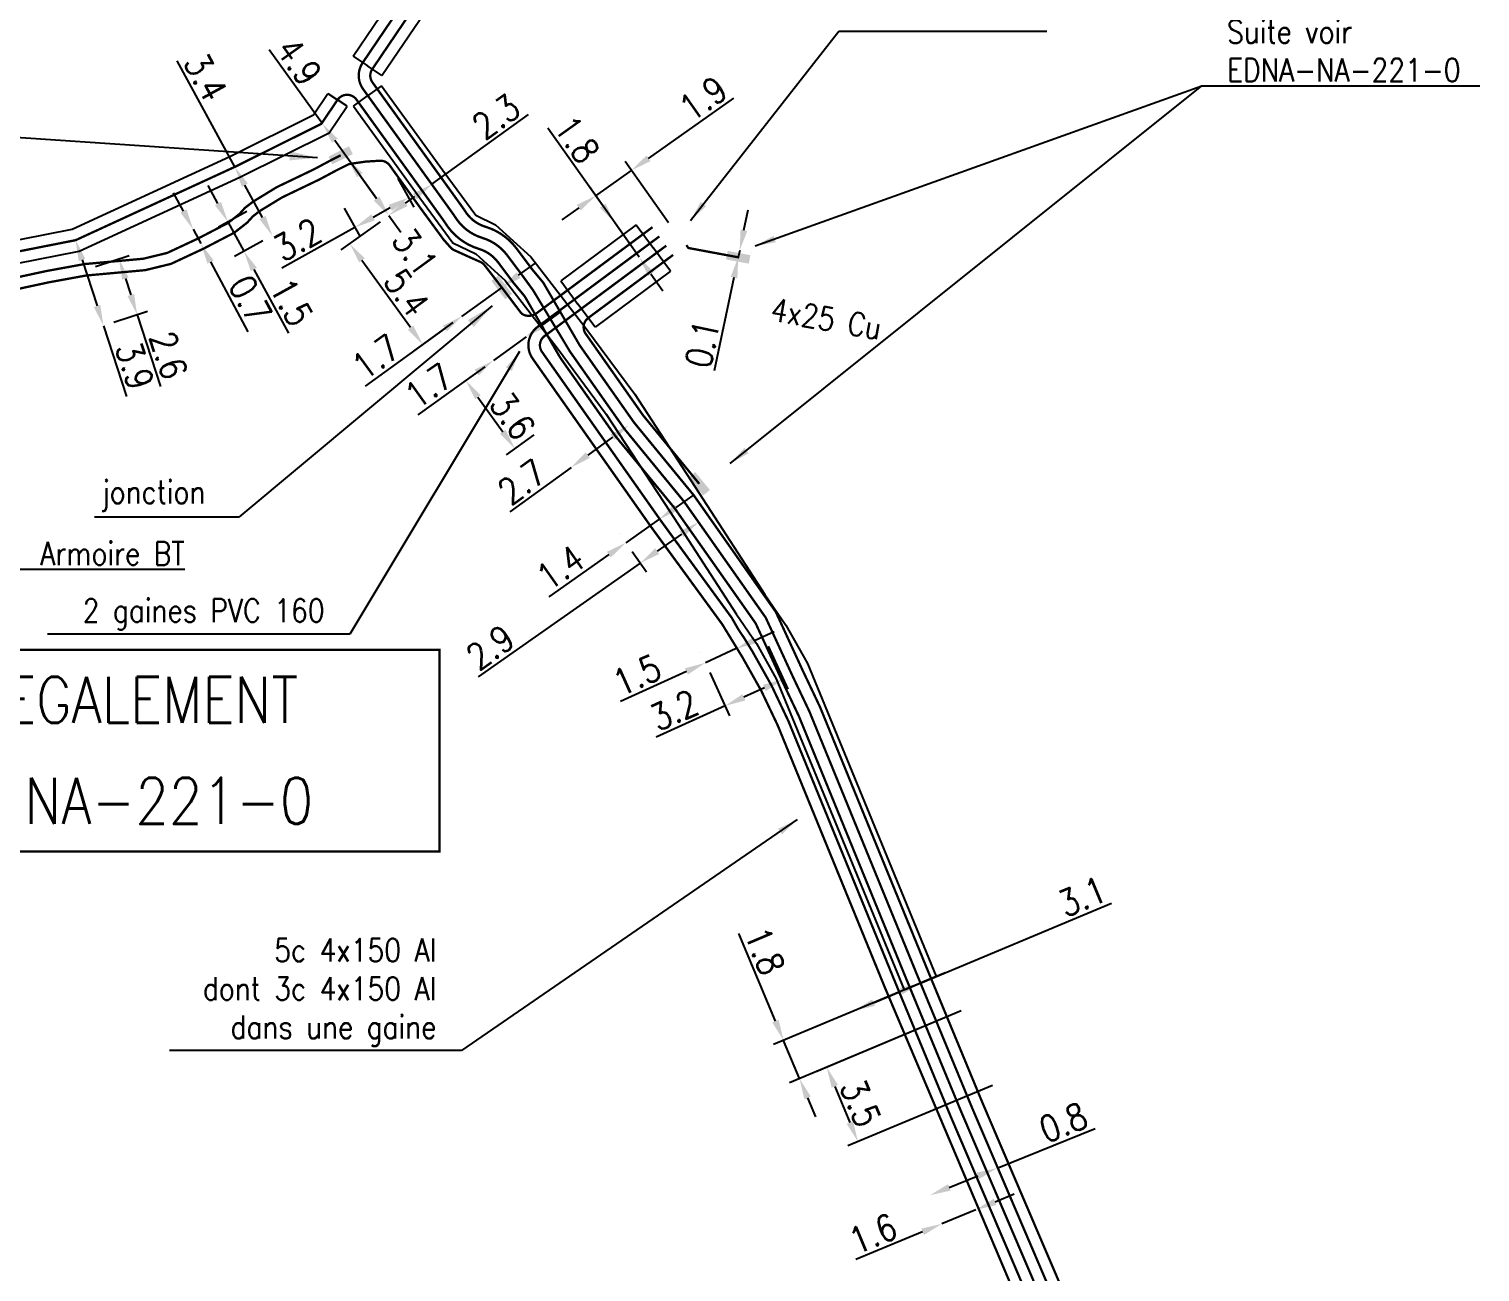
# Model space of a CAD drawing. Header units: millimetres. Extents: x 184994 to 186004, y 128000 to 129009.
# Drawn here: x 185568.1 to 185631.1, y 128118.2 to 128172.1 of the extents above; entities that cross this region are included whole.
import ezdxf
from ezdxf.enums import TextEntityAlignment as Align

# ---------------------------------------------------------------- set-up
doc = ezdxf.new("R2010")
doc.units = ezdxf.units.MM
doc.header["$PDMODE"] = 34
doc.linetypes.add('B_ST_Al', pattern=[2000, 1000, 1000])
doc.linetypes.add('B_ST_CU', pattern=[2000, 1000, 1000])
doc.layers.get('0').update_dxf_attribs({"linetype": 'CONTINUOUS'})
doc.layers.get('Defpoints').update_dxf_attribs({"linetype": 'CONTINUOUS'})
for name, color, linetype in [('B_100', 3, 'CONTINUOUS'), ('B_110', 1, 'CONTINUOUS'), ('B_300', 7, 'CONTINUOUS'), ('B_400', 7, 'CONTINUOUS'), ('B_930', 7, 'CONTINUOUS')]:
    doc.layers.add(name, color=color, linetype=linetype)
doc.styles.get("Standard").update_dxf_attribs({"font": 'romans.shx', "width": 0.85})
doc.dimstyles.get("Standard").update_dxf_attribs({"dimtxt": 1.5, "dimasz": 1.2, "dimexe": 0.625, "dimexo": 0.625, "dimgap": 0.25, "dimtad": 1, "dimdec": 1, "dimzin": 0, "dimdsep": 46, "dimtxsty": 'Standard', "dimcen": -0.5, "dimadec": 0, "dimazin": 0, "dimtfac": 1, "dimtdec": 1, "dimtmove": 0, "dimatfit": 3, "dimfxl": 0, "dimtolj": 1, "dimtzin": 0, "dimarcsym": 0})

# ---------------------------------------------------------------- blocks, each defined once
blk = doc.blocks.new('*D214')
at = {"layer": 'B_110', "color": 0, "linetype": 'Continuous', "lineweight": -2, "transparency": 16777216}
for p, q in [((185598.608, 128145.638), (185598.608, 128145.638)), ((185599.621, 128145.585), (185600.44, 128145.959)), ((185597.265, 128145.025), (185597.265, 128145.025)), ((185598.802, 128145.212), (185597.459, 128144.598)), ((185596.64, 128144.224), (185593.782, 128142.92))]:
    blk.add_line(p, q, dxfattribs=at)
at = {"layer": 'B_110', "color": 0, "linetype": 'Continuous', "transparency": 16777216}
for points in [[(185599.559, 128145.722), (185599.683, 128145.449), (185598.802, 128145.212)], [(185596.578, 128144.361), (185596.703, 128144.088), (185597.459, 128144.598)]]:
    blk.add_solid(points, dxfattribs=at)
at = {"layer": 'Defpoints', "color": 0, "linetype": 'Continuous', "transparency": 16777216}
for p in [(185598.802, 128145.212), (185598.802, 128145.212), (185597.459, 128144.598)]:
    blk.add_point(p, dxfattribs=at)
at = {"layer": 'B_110', "color": 0, "linetype": 'Continuous', "transparency": 16777216, "insert": (185594.491, 128144.067), "char_height": 1.125, "attachment_point": 5, "rotation": 24.53887}
blk.add_mtext('\\A1;1.5', dxfattribs=at)
blk = doc.blocks.new('*D215')
at = {"layer": 'B_110', "color": 0, "linetype": 'Continuous', "lineweight": -2, "transparency": 16777216}
for p, q in [((185590.411, 128159.259), (185591.141, 128159.786)), ((185589.682, 128158.732), (185588.27, 128157.712)), ((185587.541, 128157.186), (185584.994, 128155.346))]:
    blk.add_line(p, q, dxfattribs=at)
at = {"layer": 'B_110', "color": 0, "linetype": 'Continuous', "transparency": 16777216}
for points in [[(185590.324, 128159.38), (185590.499, 128159.137), (185589.682, 128158.732)], [(185587.453, 128157.307), (185587.629, 128157.064), (185588.27, 128157.712)]]:
    blk.add_solid(points, dxfattribs=at)
at = {"layer": 'Defpoints', "color": 0, "linetype": 'Continuous', "transparency": 16777216}
for p in [(185589.682, 128158.732), (185588.27, 128157.712), (185588.27, 128157.712)]:
    blk.add_point(p, dxfattribs=at)
at = {"layer": 'B_110', "color": 0, "linetype": 'Continuous', "transparency": 16777216, "insert": (185585.463, 128156.61), "char_height": 1.125, "attachment_point": 5, "rotation": 35.83535}
blk.add_mtext('\\A1;1.7', dxfattribs=at)
blk = doc.blocks.new('*D216')
at = {"layer": 'B_110', "color": 0, "linetype": 'Continuous', "lineweight": -2, "transparency": 16777216}
for p, q in [((185594.992, 128166.473), (185598.691, 128169.089)), ((185595.867, 128163.678), (185593.987, 128166.336)), ((185592.702, 128164.853), (185594.257, 128165.954)), ((185594.311, 128162.577), (185592.431, 128165.236)), ((185591.967, 128164.334), (185591.232, 128163.814))]:
    blk.add_line(p, q, dxfattribs=at)
at = {"layer": 'B_110', "color": 0, "linetype": 'Continuous', "transparency": 16777216}
for points in [[(185594.906, 128166.596), (185595.079, 128166.351), (185594.257, 128165.954)], [(185591.88, 128164.456), (185592.053, 128164.211), (185592.702, 128164.853)]]:
    blk.add_solid(points, dxfattribs=at)
at = {"layer": 'Defpoints', "color": 0, "linetype": 'Continuous', "transparency": 16777216}
for p in [(185594.257, 128165.954), (185596.137, 128163.295), (185594.582, 128162.195)]:
    blk.add_point(p, dxfattribs=at)
at = {"layer": 'B_110', "color": 0, "linetype": 'Continuous', "transparency": 16777216, "insert": (185597.361, 128169.067), "char_height": 1.125, "attachment_point": 5, "rotation": 35.26518}
blk.add_mtext('\\A1;1.9', dxfattribs=at)
blk = doc.blocks.new('*D217')
at = {"layer": 'B_110', "color": 0, "linetype": 'Continuous', "lineweight": -2, "transparency": 16777216}
for p, q in [((185587.89, 128157.438), (185586.687, 128156.569)), ((185587.594, 128156.114), (185588.675, 128154.616)), ((185590.026, 128154.481), (185588.822, 128153.612))]:
    blk.add_line(p, q, dxfattribs=at)
at = {"layer": 'B_110', "color": 0, "linetype": 'Continuous', "transparency": 16777216}
for points in [[(185587.715, 128156.202), (185587.472, 128156.026), (185587.067, 128156.843)], [(185588.797, 128154.704), (185588.554, 128154.528), (185589.202, 128153.886)]]:
    blk.add_solid(points, dxfattribs=at)
at = {"layer": 'Defpoints', "color": 0, "linetype": 'Continuous', "transparency": 16777216}
for p in [(185588.27, 128157.712), (185590.406, 128154.755), (185589.202, 128153.886)]:
    blk.add_point(p, dxfattribs=at)
at = {"layer": 'B_110', "color": 0, "linetype": 'Continuous', "transparency": 16777216, "insert": (185589.1, 128155.309), "char_height": 1.125, "attachment_point": 5, "rotation": 305.83535}
blk.add_mtext('\\A1;3.6', dxfattribs=at)
blk = doc.blocks.new('*D218')
at = {"layer": 'B_110', "color": 0, "linetype": 'Continuous', "lineweight": -2, "transparency": 16777216}
for p, q in [((185593.01, 128164.418), (185590.634, 128167.778)), ((185594.582, 128162.195), (185593.529, 128163.683)), ((185595.101, 128161.46), (185595.621, 128160.725))]:
    blk.add_line(p, q, dxfattribs=at)
at = {"layer": 'B_110', "color": 0, "linetype": 'Continuous', "transparency": 16777216}
for points in [[(185593.132, 128164.504), (185592.887, 128164.331), (185593.529, 128163.683)], [(185595.224, 128161.546), (185594.979, 128161.373), (185594.582, 128162.195)]]:
    blk.add_solid(points, dxfattribs=at)
at = {"layer": 'Defpoints', "color": 0, "linetype": 'Continuous', "transparency": 16777216}
for p in [(185593.529, 128163.683), (185593.529, 128163.683), (185594.582, 128162.195)]:
    blk.add_point(p, dxfattribs=at)
at = {"layer": 'B_110', "color": 0, "linetype": 'Continuous', "transparency": 16777216, "insert": (185591.893, 128167.296), "char_height": 1.125, "attachment_point": 5, "rotation": 305.26518}
blk.add_mtext('\\A1;1.8', dxfattribs=at)
blk = doc.blocks.new('*D221')
at = {"layer": 'B_110', "color": 0, "linetype": 'Continuous', "lineweight": -2, "transparency": 16777216}
for p, q in [((185610.024, 128121.223), (185610.856, 128121.567)), ((185609.193, 128120.879), (185607.714, 128120.267)), ((185606.882, 128119.923), (185603.979, 128118.722))]:
    blk.add_line(p, q, dxfattribs=at)
at = {"layer": 'B_110', "color": 0, "linetype": 'Continuous', "transparency": 16777216}
for points in [[(185609.967, 128121.361), (185610.082, 128121.084), (185609.193, 128120.879)], [(185606.825, 128120.062), (185606.94, 128119.785), (185607.714, 128120.267)]]:
    blk.add_solid(points, dxfattribs=at)
at = {"layer": 'Defpoints', "color": 0, "linetype": 'Continuous', "transparency": 16777216}
for p in [(185609.193, 128120.879), (185607.714, 128120.267), (185607.714, 128120.267)]:
    blk.add_point(p, dxfattribs=at)
at = {"layer": 'B_110', "color": 0, "linetype": 'Continuous', "transparency": 16777216, "insert": (185604.728, 128119.844), "char_height": 1.125, "attachment_point": 5, "rotation": 22.47019}
blk.add_mtext('\\A1;1.6', dxfattribs=at)
blk = doc.blocks.new('*D222')
at = {"layer": 'B_110', "color": 0, "linetype": 'Continuous', "lineweight": -2, "transparency": 16777216}
for p, q in [((185596.192, 128151.339), (185596.929, 128151.856)), ((185595.186, 128151.205), (185595.186, 128151.205)), ((185595.455, 128150.822), (185594.012, 128149.808)), ((185593.742, 128150.192), (185593.742, 128150.192)), ((185593.275, 128149.291), (185590.667, 128147.459))]:
    blk.add_line(p, q, dxfattribs=at)
at = {"layer": 'B_110', "color": 0, "linetype": 'Continuous', "transparency": 16777216}
for points in [[(185596.106, 128151.462), (185596.278, 128151.216), (185595.455, 128150.822)], [(185593.189, 128149.414), (185593.361, 128149.168), (185594.012, 128149.808)]]:
    blk.add_solid(points, dxfattribs=at)
at = {"layer": 'Defpoints', "color": 0, "linetype": 'Continuous', "transparency": 16777216}
for p in [(185595.455, 128150.822), (185595.455, 128150.822), (185594.012, 128149.808)]:
    blk.add_point(p, dxfattribs=at)
at = {"layer": 'B_110', "color": 0, "linetype": 'Continuous', "transparency": 16777216, "insert": (185591.172, 128148.73), "char_height": 1.125, "attachment_point": 5, "rotation": 35.07226}
blk.add_mtext('\\A1;1.4', dxfattribs=at)
blk = doc.blocks.new('*D103')
at = {"layer": 'B_110', "color": 0, "linetype": 'Continuous', "lineweight": -2, "transparency": 16777216}
for p, q in [((185570.426, 128162.069), (185571.078, 128160.073)), ((185571.357, 128159.217), (185572.36, 128156.144))]:
    blk.add_line(p, q, dxfattribs=at)
at = {"layer": 'B_110', "color": 0, "linetype": 'Continuous', "transparency": 16777216}
for points in [[(185570.569, 128162.116), (185570.284, 128162.023), (185570.147, 128162.925)], [(185571.22, 128160.119), (185570.935, 128160.026), (185571.357, 128159.217)]]:
    blk.add_solid(points, dxfattribs=at)
at = {"layer": 'Defpoints', "color": 0, "linetype": 'Continuous', "transparency": 16777216}
for p in [(185570.147, 128162.925), (185571.357, 128159.217), (185571.357, 128159.217)]:
    blk.add_point(p, dxfattribs=at)
at = {"layer": 'B_110', "color": 0, "linetype": 'Continuous', "transparency": 16777216, "insert": (185572.711, 128157.486), "char_height": 1.125, "attachment_point": 5, "rotation": 288.07967}
blk.add_mtext('\\A1;3.9', dxfattribs=at)
blk = doc.blocks.new('*D104')
at = {"layer": 'B_110', "color": 0, "linetype": 'Continuous', "lineweight": -2, "transparency": 16777216}
for p, q in [((185577.055, 128166.105), (185574.549, 128170.706)), ((185578.251, 128163.909), (185577.486, 128165.314))]:
    blk.add_line(p, q, dxfattribs=at)
at = {"layer": 'B_110', "color": 0, "linetype": 'Continuous', "transparency": 16777216}
for points in [[(185577.617, 128165.386), (185577.354, 128165.242), (185577.055, 128166.105)], [(185578.382, 128163.981), (185578.119, 128163.837), (185578.681, 128163.119)]]:
    blk.add_solid(points, dxfattribs=at)
at = {"layer": 'Defpoints', "color": 0, "linetype": 'Continuous', "transparency": 16777216}
for p in [(185577.055, 128166.105), (185578.681, 128163.119), (185578.681, 128163.119)]:
    blk.add_point(p, dxfattribs=at)
at = {"layer": 'B_110', "color": 0, "linetype": 'Continuous', "transparency": 16777216, "insert": (185575.787, 128170.001), "char_height": 1.125, "attachment_point": 5, "rotation": 298.57255}
blk.add_mtext('\\A1;3.4', dxfattribs=at)
blk = doc.blocks.new('*D114')
at = {"layer": 'B_110', "color": 0, "linetype": 'Continuous', "lineweight": -2, "transparency": 16777216}
for p, q in [((185610.108, 128122.687), (185614.364, 128124.409)), ((185608.038, 128121.849), (185609.273, 128122.349))]:
    blk.add_line(p, q, dxfattribs=at)
at = {"layer": 'B_110', "color": 0, "linetype": 'Continuous', "transparency": 16777216}
for points in [[(185609.217, 128122.488), (185609.33, 128122.21), (185610.108, 128122.687)], [(185607.982, 128121.988), (185608.095, 128121.71), (185607.204, 128121.511)]]:
    blk.add_solid(points, dxfattribs=at)
at = {"layer": 'Defpoints', "color": 0, "linetype": 'Continuous', "transparency": 16777216}
for p in [(185610.108, 128122.687), (185607.204, 128121.511), (185607.204, 128121.511)]:
    blk.add_point(p, dxfattribs=at)
at = {"layer": 'B_110', "color": 0, "linetype": 'Continuous', "transparency": 16777216, "insert": (185612.98, 128124.658), "char_height": 1.125, "attachment_point": 5, "rotation": 22.03858}
blk.add_mtext('\\A1;0.8', dxfattribs=at)
blk = doc.blocks.new('*D115')
at = {"layer": 'B_110', "color": 0, "linetype": 'Continuous', "lineweight": -2, "transparency": 16777216}
for p, q in [((185608.558, 128129.501), (185602.293, 128126.879)), ((185603.073, 128126.23), (185603.729, 128124.662)), ((185609.909, 128126.272), (185603.644, 128123.65))]:
    blk.add_line(p, q, dxfattribs=at)
at = {"layer": 'B_110', "color": 0, "linetype": 'Continuous', "transparency": 16777216}
for points in [[(185603.211, 128126.288), (185602.934, 128126.172), (185602.725, 128127.06)], [(185603.867, 128124.719), (185603.59, 128124.604), (185604.076, 128123.831)]]:
    blk.add_solid(points, dxfattribs=at)
at = {"layer": 'Defpoints', "color": 0, "linetype": 'Continuous', "transparency": 16777216}
for p in [(185608.991, 128129.682), (185610.342, 128126.453), (185604.076, 128123.831)]:
    blk.add_point(p, dxfattribs=at)
at = {"layer": 'B_110', "color": 0, "linetype": 'Continuous', "transparency": 16777216, "insert": (185604.186, 128125.512), "char_height": 1.125, "attachment_point": 5, "rotation": 292.70585}
blk.add_mtext('\\A1;3.5', dxfattribs=at)
blk = doc.blocks.new('*D116')
at = {"layer": 'B_110', "color": 0, "linetype": 'Continuous', "lineweight": -2, "transparency": 16777216}
for p, q in [((185600.501, 128129.056), (185598.912, 128132.853)), ((185607.863, 128131.161), (185600.416, 128128.045)), ((185608.558, 128129.501), (185601.111, 128126.385)), ((185601.543, 128126.566), (185600.849, 128128.226)), ((185601.891, 128125.735), (185602.238, 128124.905))]:
    blk.add_line(p, q, dxfattribs=at)
at = {"layer": 'B_110', "color": 0, "linetype": 'Continuous', "transparency": 16777216}
for points in [[(185600.639, 128129.114), (185600.363, 128128.998), (185600.849, 128128.226)], [(185602.029, 128125.793), (185601.752, 128125.677), (185601.543, 128126.566)]]:
    blk.add_solid(points, dxfattribs=at)
at = {"layer": 'Defpoints', "color": 0, "linetype": 'Continuous', "transparency": 16777216}
for p in [(185608.296, 128131.342), (185608.991, 128129.682), (185601.543, 128126.566)]:
    blk.add_point(p, dxfattribs=at)
at = {"layer": 'B_110', "color": 0, "linetype": 'Continuous', "transparency": 16777216, "insert": (185600.037, 128132.108), "char_height": 1.125, "attachment_point": 5, "rotation": 292.70585}
blk.add_mtext('\\A1;1.8', dxfattribs=at)
blk = doc.blocks.new('*D117')
at = {"layer": 'B_110', "color": 0, "linetype": 'Continuous', "lineweight": -2, "transparency": 16777216}
for p, q in [((185606.783, 128130.709), (185615.066, 128134.175)), ((185604.753, 128129.86), (185605.953, 128130.362))]:
    blk.add_line(p, q, dxfattribs=at)
at = {"layer": 'B_110', "color": 0, "linetype": 'Continuous', "transparency": 16777216}
for points in [[(185605.895, 128130.5), (185606.01, 128130.223), (185606.783, 128130.709)], [(185604.695, 128129.998), (185604.811, 128129.722), (185603.923, 128129.513)]]:
    blk.add_solid(points, dxfattribs=at)
at = {"layer": 'Defpoints', "color": 0, "linetype": 'Continuous', "transparency": 16777216}
for p in [(185606.783, 128130.709), (185603.923, 128129.513), (185603.923, 128129.513)]:
    blk.add_point(p, dxfattribs=at)
at = {"layer": 'B_110', "color": 0, "linetype": 'Continuous', "transparency": 16777216, "insert": (185613.806, 128134.461), "char_height": 1.125, "attachment_point": 5, "rotation": 22.70585}
blk.add_mtext('\\A1;3.1', dxfattribs=at)
blk = doc.blocks.new('*D118')
at = {"layer": 'B_110', "color": 0, "linetype": 'Continuous', "lineweight": -2, "transparency": 16777216}
for p, q in [((185600.18, 128145.325), (185601.034, 128143.456)), ((185597.654, 128144.172), (185598.507, 128142.303)), ((185600.02, 128143.509), (185599.131, 128143.103)), ((185598.313, 128142.729), (185595.33, 128141.367))]:
    blk.add_line(p, q, dxfattribs=at)
at = {"layer": 'B_110', "color": 0, "linetype": 'Continuous', "transparency": 16777216}
for points in [[(185599.958, 128143.645), (185600.083, 128143.372), (185600.839, 128143.882)], [(185599.069, 128143.239), (185599.194, 128142.966), (185598.313, 128142.729)]]:
    blk.add_solid(points, dxfattribs=at)
at = {"layer": 'Defpoints', "color": 0, "linetype": 'Continuous', "transparency": 16777216}
for p in [(185599.986, 128145.752), (185597.459, 128144.598), (185598.313, 128142.729)]:
    blk.add_point(p, dxfattribs=at)
at = {"layer": 'B_110', "color": 0, "linetype": 'Continuous', "transparency": 16777216, "insert": (185596.101, 128142.544), "char_height": 1.125, "attachment_point": 5, "rotation": 24.53887}
blk.add_mtext('\\A1;3.2', dxfattribs=at)
blk = doc.blocks.new('*D119')
at = {"layer": 'B_110', "color": 0, "linetype": 'Continuous', "lineweight": -2, "transparency": 16777216}
for p, q in [((185596.81, 128151.2), (185597.433, 128150.313)), ((185596.427, 128150.179), (185595.371, 128149.438)), ((185594.281, 128149.425), (185594.904, 128148.537)), ((185594.635, 128148.921), (185587.607, 128143.987))]:
    blk.add_line(p, q, dxfattribs=at)
at = {"layer": 'B_110', "color": 0, "linetype": 'Continuous', "transparency": 16777216}
for points in [[(185596.341, 128150.302), (185596.513, 128150.056), (185597.163, 128150.696)], [(185595.285, 128149.561), (185595.457, 128149.315), (185594.635, 128148.921)]]:
    blk.add_solid(points, dxfattribs=at)
at = {"layer": 'Defpoints', "color": 0, "linetype": 'Continuous', "transparency": 16777216}
for p in [(185596.54, 128151.583), (185594.012, 128149.808), (185594.635, 128148.921)]:
    blk.add_point(p, dxfattribs=at)
at = {"layer": 'B_110', "color": 0, "linetype": 'Continuous', "transparency": 16777216, "insert": (185588.131, 128145.271), "char_height": 1.125, "attachment_point": 5, "rotation": 35.07226}
blk.add_mtext('\\A1;2.9', dxfattribs=at)
blk = doc.blocks.new('*D174')
at = {"layer": 'B_110', "color": 0, "linetype": 'Continuous', "lineweight": -2, "transparency": 16777216}
for p, q in [((185593.432, 128154.383), (185592.361, 128153.602)), ((185591.633, 128153.071), (185588.984, 128151.14))]:
    blk.add_line(p, q, dxfattribs=at)
at = {"layer": 'B_110', "color": 0, "linetype": 'Continuous', "transparency": 16777216}
for points in [[(185593.344, 128154.504), (185593.521, 128154.262), (185594.16, 128154.913)], [(185592.272, 128153.723), (185592.449, 128153.48), (185591.633, 128153.071)]]:
    blk.add_solid(points, dxfattribs=at)
at = {"layer": 'Defpoints', "color": 0, "linetype": 'Continuous', "transparency": 16777216}
for p in [(185594.16, 128154.913), (185591.633, 128153.071), (185591.633, 128153.071)]:
    blk.add_point(p, dxfattribs=at)
at = {"layer": 'B_110', "color": 0, "linetype": 'Continuous', "transparency": 16777216, "insert": (185589.503, 128152.447), "char_height": 1.125, "attachment_point": 5, "rotation": 36.08792}
blk.add_mtext('\\A1;2.7', dxfattribs=at)
blk = doc.blocks.new('*D175')
at = {"layer": 'B_110', "color": 0, "linetype": 'Continuous', "lineweight": -2, "transparency": 16777216}
for p, q in [((185585.593, 128165.348), (185589.789, 128168.378)), ((185584.458, 128164.528), (185584.864, 128164.821))]:
    blk.add_line(p, q, dxfattribs=at)
at = {"layer": 'B_110', "color": 0, "linetype": 'Continuous', "transparency": 16777216}
for points in [[(185584.776, 128164.942), (185584.952, 128164.699), (185585.593, 128165.348)], [(185584.371, 128164.65), (185584.546, 128164.407), (185583.729, 128164.001)]]:
    blk.add_solid(points, dxfattribs=at)
at = {"layer": 'Defpoints', "color": 0, "linetype": 'Continuous', "transparency": 16777216}
for p in [(185585.593, 128165.348), (185583.729, 128164.001), (185583.729, 128164.001)]:
    blk.add_point(p, dxfattribs=at)
at = {"layer": 'B_110', "color": 0, "linetype": 'Continuous', "transparency": 16777216, "insert": (185588.386, 128168.289), "char_height": 1.125, "attachment_point": 5, "rotation": 35.83535}
blk.add_mtext('\\A1;2.3', dxfattribs=at)
blk = doc.blocks.new('*D176')
at = {"layer": 'B_110', "color": 0, "linetype": 'Continuous', "lineweight": -2, "transparency": 16777216}
for p, q in [((185580.86, 128167.974), (185578.547, 128171.177)), ((185583.202, 128164.731), (185581.387, 128167.244))]:
    blk.add_line(p, q, dxfattribs=at)
at = {"layer": 'B_110', "color": 0, "linetype": 'Continuous', "transparency": 16777216}
for points in [[(185581.509, 128167.332), (185581.265, 128167.156), (185580.86, 128167.974)], [(185583.324, 128164.819), (185583.08, 128164.643), (185583.729, 128164.001)]]:
    blk.add_solid(points, dxfattribs=at)
at = {"layer": 'Defpoints', "color": 0, "linetype": 'Continuous', "transparency": 16777216}
for p in [(185580.86, 128167.974), (185583.729, 128164.001), (185583.729, 128164.001)]:
    blk.add_point(p, dxfattribs=at)
at = {"layer": 'B_110', "color": 0, "linetype": 'Continuous', "transparency": 16777216, "insert": (185579.838, 128170.67), "char_height": 1.125, "attachment_point": 5, "rotation": 305.83535}
blk.add_mtext('\\A1;4.9', dxfattribs=at)
blk = doc.blocks.new('*D177')
at = {"layer": 'B_110', "color": 0, "linetype": 'Continuous', "lineweight": -2, "transparency": 16777216}
for p, q in [((185583.349, 128163.727), (185581.657, 128162.505)), ((185584.672, 128159.132), (185582.564, 128162.05)), ((185586.51, 128159.349), (185584.819, 128158.128))]:
    blk.add_line(p, q, dxfattribs=at)
at = {"layer": 'B_110', "color": 0, "linetype": 'Continuous', "transparency": 16777216}
for points in [[(185582.686, 128162.138), (185582.443, 128161.962), (185582.037, 128162.78)], [(185584.794, 128159.219), (185584.55, 128159.044), (185585.199, 128158.402)]]:
    blk.add_solid(points, dxfattribs=at)
at = {"layer": 'Defpoints', "color": 0, "linetype": 'Continuous', "transparency": 16777216}
for p in [(185583.729, 128164.001), (185582.037, 128162.78), (185586.89, 128159.623)]:
    blk.add_point(p, dxfattribs=at)
at = {"layer": 'B_110', "color": 0, "linetype": 'Continuous', "transparency": 16777216, "insert": (185584.502, 128160.649), "char_height": 1.125, "attachment_point": 5, "rotation": 305.83535}
blk.add_mtext('\\A1;5.4', dxfattribs=at)
blk = doc.blocks.new('*D433')
at = {"layer": 'B_110', "color": 0, "linetype": 'Continuous', "lineweight": -2, "transparency": 16777216}
for p, q in [((185571.011, 128161.787), (185572.472, 128162.264)), ((185572.306, 128161.263), (185572.538, 128160.55)), ((185571.803, 128159.363), (185573.263, 128159.84)), ((185572.818, 128159.694), (185573.835, 128156.577))]:
    blk.add_line(p, q, dxfattribs=at)
at = {"layer": 'B_110', "color": 0, "linetype": 'Continuous', "transparency": 16777216}
for points in [[(185572.448, 128161.309), (185572.163, 128161.216), (185572.026, 128162.118)], [(185572.681, 128160.596), (185572.396, 128160.503), (185572.818, 128159.694)]]:
    blk.add_solid(points, dxfattribs=at)
at = {"layer": 'Defpoints', "color": 0, "linetype": 'Continuous', "transparency": 16777216}
for p in [(185570.566, 128161.641), (185572.818, 128159.694), (185571.357, 128159.217)]:
    blk.add_point(p, dxfattribs=at)
at = {"layer": 'B_110', "color": 0, "linetype": 'Continuous', "transparency": 16777216, "insert": (185574.179, 128157.941), "char_height": 1.125, "attachment_point": 5, "rotation": 288.07967}
blk.add_mtext('\\A1;2.6', dxfattribs=at)
blk = doc.blocks.new('*D434')
at = {"layer": 'B_110', "color": 0, "linetype": 'Continuous', "lineweight": -2, "transparency": 16777216}
for p, q in [((185576.323, 128164.51), (185575.893, 128165.301)), ((185577.576, 128164.168), (185576.342, 128163.496)), ((185576.753, 128163.72), (185577.447, 128162.446)), ((185578.27, 128162.894), (185577.035, 128162.222)), ((185577.877, 128161.656), (185579.38, 128158.897))]:
    blk.add_line(p, q, dxfattribs=at)
at = {"layer": 'B_110', "color": 0, "linetype": 'Continuous', "transparency": 16777216}
for points in [[(185576.455, 128164.582), (185576.191, 128164.438), (185576.753, 128163.72)], [(185578.009, 128161.728), (185577.746, 128161.584), (185577.447, 128162.446)]]:
    blk.add_solid(points, dxfattribs=at)
at = {"layer": 'Defpoints', "color": 0, "linetype": 'Continuous', "transparency": 16777216}
for p in [(185577.988, 128164.392), (185578.681, 128163.119), (185577.447, 128162.446)]:
    blk.add_point(p, dxfattribs=at)
at = {"layer": 'B_110', "color": 0, "linetype": 'Continuous', "transparency": 16777216, "insert": (185579.503, 128160.24), "char_height": 1.125, "attachment_point": 5, "rotation": 298.57255}
blk.add_mtext('\\A1;1.5', dxfattribs=at)
blk = doc.blocks.new('*D435')
at = {"layer": 'B_110', "color": 0, "linetype": 'Continuous', "lineweight": -2, "transparency": 16777216}
for p, q in [((185582.47, 128165.744), (185583.202, 128164.731)), ((185583.729, 128164.001), (185584.256, 128163.272))]:
    blk.add_line(p, q, dxfattribs=at)
at = {"layer": 'B_110', "color": 0, "linetype": 'Continuous', "transparency": 16777216}
for points in [[(185582.592, 128165.832), (185582.349, 128165.656), (185581.943, 128166.474)], [(185583.324, 128164.819), (185583.08, 128164.643), (185583.729, 128164.001)]]:
    blk.add_solid(points, dxfattribs=at)
at = {"layer": 'Defpoints', "color": 0, "linetype": 'Continuous', "transparency": 16777216}
for p in [(185581.943, 128166.474), (185583.729, 128164.001), (185583.729, 128164.001)]:
    blk.add_point(p, dxfattribs=at)
at = {"layer": 'B_110', "color": 0, "linetype": 'Continuous', "transparency": 16777216, "insert": (185584.872, 128162.418), "char_height": 1.125, "attachment_point": 5, "rotation": 305.83535}
blk.add_mtext('\\A1;3.1', dxfattribs=at)
blk = doc.blocks.new('*D436')
at = {"layer": 'B_110', "color": 0, "linetype": 'Continuous', "lineweight": -2, "transparency": 16777216}
for p, q in [((185574.823, 128164.19), (185574.399, 128164.984)), ((185575.247, 128163.396), (185575.577, 128162.778)), ((185576, 128161.984), (185577.618, 128158.953))]:
    blk.add_line(p, q, dxfattribs=at)
at = {"layer": 'B_110', "color": 0, "linetype": 'Continuous', "transparency": 16777216}
for points in [[(185574.956, 128164.26), (185574.691, 128164.119), (185575.247, 128163.396)], [(185576.133, 128162.055), (185575.868, 128161.913), (185575.577, 128162.778)]]:
    blk.add_solid(points, dxfattribs=at)
at = {"layer": 'Defpoints', "color": 0, "linetype": 'Continuous', "transparency": 16777216}
for p in [(185575.247, 128163.396), (185575.247, 128163.396), (185575.577, 128162.778)]:
    blk.add_point(p, dxfattribs=at)
at = {"layer": 'B_110', "color": 0, "linetype": 'Continuous', "transparency": 16777216, "insert": (185577.72, 128160.355), "char_height": 1.125, "attachment_point": 5, "rotation": 298.08905}
blk.add_mtext('\\A1;0.7', dxfattribs=at)
blk = doc.blocks.new('*D437')
at = {"layer": 'B_110', "color": 0, "linetype": 'Continuous', "lineweight": -2, "transparency": 16777216}
for p, q in [((185589.358, 128161.406), (185590.088, 128161.932)), ((185588.628, 128160.879), (185586.89, 128159.623)), ((185586.161, 128159.097), (185582.705, 128156.601))]:
    blk.add_line(p, q, dxfattribs=at)
at = {"layer": 'B_110', "color": 0, "linetype": 'Continuous', "transparency": 16777216}
for points in [[(185589.27, 128161.527), (185589.446, 128161.284), (185588.628, 128160.879)], [(185586.073, 128159.218), (185586.249, 128158.975), (185586.89, 128159.623)]]:
    blk.add_solid(points, dxfattribs=at)
at = {"layer": 'Defpoints', "color": 0, "linetype": 'Continuous', "transparency": 16777216}
for p in [(185588.628, 128160.879), (185586.89, 128159.623), (185586.89, 128159.623)]:
    blk.add_point(p, dxfattribs=at)
at = {"layer": 'B_110', "color": 0, "linetype": 'Continuous', "transparency": 16777216, "insert": (185583.174, 128157.865), "char_height": 1.125, "attachment_point": 5, "rotation": 35.83535}
blk.add_mtext('\\A1;1.7', dxfattribs=at)
blk = doc.blocks.new('*D438')
at = {"layer": 'B_110', "color": 0, "linetype": 'Continuous', "lineweight": -2, "transparency": 16777216}
for p, q in [((185584.117, 128165.603), (185584.809, 128164.358)), ((185581.797, 128164.313), (185582.489, 128163.069)), ((185583.794, 128164.33), (185583.048, 128163.915)), ((185582.261, 128163.478), (185579.094, 128161.719))]:
    blk.add_line(p, q, dxfattribs=at)
at = {"layer": 'B_110', "color": 0, "linetype": 'Continuous', "transparency": 16777216}
for points in [[(185583.722, 128164.461), (185583.867, 128164.199), (185584.581, 128164.767)], [(185582.975, 128164.047), (185583.121, 128163.784), (185582.261, 128163.478)]]:
    blk.add_solid(points, dxfattribs=at)
at = {"layer": 'Defpoints', "color": 0, "linetype": 'Continuous', "transparency": 16777216}
for p in [(185583.89, 128166.012), (185581.569, 128164.723), (185582.261, 128163.478)]:
    blk.add_point(p, dxfattribs=at)
at = {"layer": 'B_110', "color": 0, "linetype": 'Continuous', "transparency": 16777216, "insert": (185579.769, 128162.952), "char_height": 1.125, "attachment_point": 5, "rotation": 29.05604}
blk.add_mtext('\\A1;3.2', dxfattribs=at)
blk = doc.blocks.new('*D439')
at = {"layer": 'B_110', "color": 0, "linetype": 'Continuous', "lineweight": -2, "transparency": 16777216}
for p, q in [((185599.133, 128163.357), (185599.318, 128164.238)), ((185598.947, 128162.476), (185598.885, 128162.183)), ((185599.344, 128162.087), (185599.344, 128162.087)), ((185599.406, 128162.38), (185599.406, 128162.38)), ((185598.7, 128161.303), (185597.847, 128157.253))]:
    blk.add_line(p, q, dxfattribs=at)
at = {"layer": 'B_110', "color": 0, "linetype": 'Continuous', "transparency": 16777216}
for points in [[(185598.986, 128163.388), (185599.279, 128163.326), (185598.947, 128162.476)], [(185598.553, 128161.334), (185598.847, 128161.272), (185598.885, 128162.183)]]:
    blk.add_solid(points, dxfattribs=at)
at = {"layer": 'Defpoints', "color": 0, "linetype": 'Continuous', "transparency": 16777216}
for p in [(185598.885, 128162.183), (185598.947, 128162.476), (185598.947, 128162.476)]:
    blk.add_point(p, dxfattribs=at)
at = {"layer": 'B_110', "color": 0, "linetype": 'Continuous', "transparency": 16777216, "insert": (185597.33, 128158.437), "char_height": 1.125, "attachment_point": 5, "rotation": 78.10678}
blk.add_mtext('\\A1;0.1', dxfattribs=at)
blk = doc.blocks.new('B_300_03')
at = {"color": 0, "linetype": 'Continuous'}
blk.add_solid([(-0.5, 0.188), (-0.5, -0.188), (0.5, 0.188), (0.5, -0.188)], dxfattribs=at)
at = {"color": 0, "linetype": 'Continuous', "width": 0.75, "flags": 3}
for tag, p in [('DEF_LEG', (0, -4.25)), ('DEF_COUP', (-0.003, -6.252)), ('DEF_TYPE', (0, -8.25))]:
    blk.add_attdef(tag, text='', height=1.2, dxfattribs=at).set_placement(p, align=Align.MIDDLE)

msp = doc.modelspace()

# ---------------------------------------------------------------- linework, layer by layer
at = {"layer": 'B_100', "linetype": 'B_ST_Al', "const_width": 0.1, "flags": 128}
msp.add_lwpolyline([(185595.466, 128163.09), (185590.188, 128159.172, 0.406849), (185589.966, 128157.793), (185595.111, 128150.485), (185598.19, 128146.269), (185598.733, 128145.383), (185599.065, 128144.842), (185599.886, 128143.381), (185600.602, 128141.874), (185605.23, 128130.552), (185614.299, 128109.154), (185617, 128103.467), (185619.186, 128098.468), (185619.236, 128096.639), (185619.236, 128096.639), (185619.293, 128095.755), (185619.003, 128093.638), (185618.307, 128091.26), (185617.875, 128089.832), (185617.875, 128089.832), (185615.927, 128087.385), (185614.319, 128085.712), (185611.937, 128084.013, -0.448965), (185611.208, 128084.18), (185607.05, 128091.754)], format="xyb", dxfattribs=at)
at = {"layer": 'B_110', "linetype": 'B_ST_Al', "flags": 128}
for points in [[(185593.919, 128201.453, 0.1, 0.1, 0), (185594.061, 128201.348, 0.1, 0.1, -0.407058), (185594.173, 128200.659, 0.1, 0.1, 0), (185593.796, 128200.122, 0.1, 0.1, 0.391944), (185593.887, 128199.449, 0.1, 0.1, 0), (185594.351, 128199.067, 0.1, 0.1, 0), (185602.099, 128192.68, 0.1, 0.1, -0.41235), (185602.169, 128191.979, 0.1, 0.1, 0), (185600.67, 128190.136, 0.1, 0.1, 0.234792), (185600.572, 128189.702, 0.1, 0.1, 0), (185600.703, 128189.166, 0.1, 0.1, -0.229505), (185600.612, 128188.74, 0.1, 0.1, 0), (185597.62, 128184.907, 0.1, 0.1, 0), (185593.573, 128180.067, 0.1, 0.1, -0.154143), (185593.319, 128179.904, 0.1, 0.1, 0), (185588.256, 128178.542, 0.1, 0.1, 0.180105), (185587.687, 128178.137, 0.1, 0.1, 0), (185582.599, 128170.623, 0.1, 0.1, 0.314756), (185582.616, 128169.477, 0.1, 0.1, 0), (185585.582, 128165.364, 0.1, 0.1, 0), (185586.585, 128163.969, 0.1, 0.1, 0.188352), (185587.789, 128163.024, 0.1, 0.1, -0.160083), (185588.866, 128162.271, 0.1, 0.1, 0), (185589.521, 128161.397, 0.1, 0.1, 0), (185589.989, 128160.752, 0.1, 0.1, 0), (185591.57, 128158.125, 0.1, 0.1, 0.017901), (185591.609, 128158.065, 0.1, 0.1, 0), (185593.952, 128154.737, 0.1, 0.1, 0), (185596.54, 128151.583, 0.1, 0.1, 0), (185600.078, 128146.555, 0.1, 0.1, 0), (185601.224, 128144.06, 0.1, 0.1, 0), (185601.974, 128142.48, 0.1, 0.1, 0), (185606.618, 128131.122, 0.1, 0.1, 0), (185609.02, 128125.315, 0.1, 0.1, 0), (185615.683, 128109.736, 0.1, 0.1, 0), (185618.389, 128104.033, 0.1, 0.1, 0), (185620.583, 128099.012, 0.1, 0.1, 0), (185620.718, 128096.964, 0.1, 0.1, 0), (185620.8, 128095.701, 0.1, 0.1, 0), (185620.474, 128093.323, 0.1, 0.1, 0), (185619.745, 128090.832, 0.1, 0.1, 0), (185619.227, 128089.122, 0.1, 0.1, 0), (185617.213, 128086.593, 0.1, 0.1, 0), (185615.309, 128084.575, 0.1, 0.1, 0), (185615.308, 128084.574, 0.1, 0.1, 0), (185612.807, 128082.792, 0.1, 0.1, -0.448965), (185609.893, 128083.458, 0.1, 0.1, 0), (185605.736, 128091.029, 0, 0, 0)], [(185606.174, 128091.271, 0.1, 0.1, 0), (185610.331, 128083.699, 0.1, 0.1, 0.448965), (185612.517, 128083.199, 0.1, 0.1, 0), (185614.978, 128084.953, 0.1, 0.1, 0), (185614.979, 128084.954, 0.1, 0.1, 0), (185616.835, 128086.921, 0.1, 0.1, 0), (185618.776, 128089.359, 0.1, 0.1, 0), (185619.265, 128090.974, 0.1, 0.1, 0), (185619.984, 128093.428, 0.1, 0.1, 0), (185620.298, 128095.719, 0.1, 0.1, 0), (185620.224, 128096.856, 0.1, 0.1, 0), (185620.118, 128098.831, 0.1, 0.1, 0), (185617.927, 128103.842, 0.1, 0.1, 0), (185615.222, 128109.541, 0.1, 0.1, 0), (185608.558, 128125.123, 0.1, 0.1, 0), (185606.155, 128130.932, 0.1, 0.1, 0), (185601.517, 128142.278, 0.1, 0.1, 0), (185600.775, 128143.841, 0.1, 0.1, 0), (185600.77, 128143.852, 0.1, 0.1, 0), (185599.641, 128146.309, 0.1, 0.1, 0), (185596.126, 128151.303, 0.1, 0.1, 0), (185593.542, 128154.451, 0.1, 0.1, 0), (185591.203, 128157.775, 0.1, 0.1, -0.022243), (185591.131, 128157.887, 0.1, 0.1, 0), (185589.629, 128160.484, 0.1, 0.1, 0), (185589.12, 128161.097, 0.1, 0.1, 0), (185588.466, 128161.971, 0.1, 0.1, 0.160083), (185587.644, 128162.546, 0.1, 0.1, -0.185991), (185586.166, 128163.694, 0.1, 0.1, 0), (185585.176, 128165.072, 0.1, 0.1, 0), (185582.327, 128169.023, 0.1, 0.1, 0.521195), (185581.507, 128169.01, 0.1, 0.1, 0), (185580.802, 128167.968, 0.1, 0.1, 0), (185577.055, 128166.105, 0.1, 0.1, 0), (185570.147, 128162.925, 0.1, 0.1, 0), (185563.759, 128161.666, 0.1, 0.1, 0), (185558.967, 128160.776, 0.1, 0.1, 0.121267), (185558.749, 128160.678, 0.1, 0.1, 0), (185551.53, 128155.002, 0.1, 0.1, 0), (185542.358, 128147.603, 0.1, 0.1, 0), (185539.375, 128145.862, 0.1, 0.1, 0), (185536.074, 128144.441, 0.1, 0.1, 0), (185531.653, 128143.309, 0.1, 0.1, 0), (185525.9, 128142.355, 0.1, 0.1, 0), (185525.621, 128142.308, 0.1, 0.1, 0.405363), (185525.208, 128141.748, 0.1, 0.1, 0), (185525.338, 128140.783, 0, 0, 0)], [(185595.168, 128163.491, 0.1, 0.1, 0), (185590.114, 128159.739, 0.1, 0.1, -0.312893), (185589.487, 128159.743, 0.1, 0.1, 0), (185589.487, 128159.743, 0.1, 0.1, 0), (185588.628, 128160.879, 0.1, 0.1, 0), (185587.892, 128161.831, 0.1, 0.1, 0.124093), (185587.7, 128161.983, 0.1, 0.1, 0), (185587.33, 128162.147, 0.1, 0.1, 0), (185586.954, 128162.318, 0.1, 0.1, 0), (185586.573, 128162.49, 0.1, 0.1, -0.104621), (185586.406, 128162.613, 0.1, 0.1, 0), (185586.112, 128162.943, 0.1, 0.1, 0), (185585.078, 128164.352, 0.1, 0.1, 0), (185583.772, 128166.164, 0.1, 0.1, 0.257963), (185583.335, 128166.371, 0.1, 0.1, 0), (185582.726, 128166.332, 0.1, 0.1, 0), (185582.099, 128166.243, 0.1, 0.1, 0.080874), (185581.946, 128166.196, 0.1, 0.1, 0), (185581.448, 128165.947, 0.1, 0.1, 0), (185580.72, 128165.557, 0.1, 0.1, 0), (185579.111, 128164.785, 0.1, 0.1, 0), (185578.129, 128164.186, 0.1, 0.1, 0), (185577.835, 128163.959, 0.1, 0.1, 0), (185577.592, 128163.69, 0.1, 0.1, 0), (185577.029, 128163.25, 0.1, 0.1, 0), (185575.687, 128162.554, 0.1, 0.1, 0), (185574.285, 128161.898, 0.1, 0.1, 0), (185573.166, 128161.626, 0.1, 0.1, 0), (185570.6, 128161.393, 0.1, 0.1, 0), (185568.986, 128161.098, 0.1, 0.1, 0), (185566.436, 128160.549, 0.1, 0.1, 0), (185563.964, 128160.23, 0.1, 0.1, 0), (185561.272, 128159.799, 0.1, 0.1, 0), (185559.608, 128159.044, 0.1, 0.1, 0), (185558.394, 128158.491, 0.1, 0.1, 0.063307), (185558.341, 128158.457, 0.1, 0.1, 0), (185557.925, 128158.121, 0, 0, 0)]]:
    msp.add_lwpolyline(points, format="xyseb", dxfattribs=at)
at = {"layer": 'B_110', "linetype": 'B_ST_Al', "const_width": 0.1, "flags": 128}
for points in [[(185598.492, 128184.425), (185598.496, 128184.422, 0.404477), (185597.805, 128184.349), (185593.957, 128179.746, -0.154143), (185593.449, 128179.422), (185588.384, 128178.059, 0.180137), (185588.1, 128177.856), (185583.013, 128170.342, 0.314756), (185583.021, 128169.77), (185585.987, 128165.657), (185587.005, 128164.241, 0.191749), (185587.933, 128163.503, -0.160083), (185589.266, 128162.571), (185589.929, 128161.685), (185590.431, 128161.08), (185591.997, 128158.387, 0.021658), (185592.02, 128158.351), (185594.362, 128155.024), (185596.955, 128151.864), (185600.516, 128146.801), (185601.679, 128144.268), (185602.432, 128142.681), (185607.08, 128131.312), (185609.482, 128125.506), (185616.144, 128109.931), (185618.851, 128104.225), (185621.049, 128099.194), (185621.212, 128097.073), (185621.302, 128095.683), (185620.965, 128093.219), (185620.224, 128090.689), (185619.678, 128088.886), (185617.591, 128086.265), (185615.639, 128084.196), (185615.637, 128084.195), (185613.097, 128082.385, -0.448965), (185609.455, 128083.218), (185605.299, 128090.788)], [(185557.61, 128158.509), (185558.026, 128158.846, -0.063307), (185558.187, 128158.945), (185559.401, 128159.499), (185561.126, 128160.282), (185563.893, 128160.725), (185566.351, 128161.042), (185568.889, 128161.589), (185570.532, 128161.889), (185573.084, 128162.121), (185574.119, 128162.372), (185575.466, 128163.002), (185576.758, 128163.672), (185577.25, 128164.057), (185577.494, 128164.328), (185577.846, 128164.598), (185578.872, 128165.225), (185580.494, 128166.003), (185581.218, 128166.391), (185581.644, 128166.604)], [(185595.764, 128162.688), (185590.486, 128158.77, 0.406849), (185590.375, 128158.081), (185595.517, 128150.776), (185597.972, 128147.416), (185598.605, 128146.548), (185598.886, 128146.054), (185599.159, 128145.645), (185599.497, 128145.096), (185600.33, 128143.611), (185601.059, 128142.076), (185605.693, 128130.742), (185608.096, 128124.932), (185614.761, 128109.345), (185617.465, 128103.651), (185619.652, 128098.649), (185619.73, 128096.747), (185619.796, 128095.737), (185619.494, 128093.533), (185618.786, 128091.117), (185618.326, 128089.595), (185616.457, 128087.249), (185614.649, 128085.333), (185612.227, 128083.606, -0.448965), (185610.77, 128083.939), (185606.612, 128091.512)], [(185596.062, 128162.287), (185592.381, 128159.554, 0.406849), (185592.27, 128158.865), (185594.76, 128155.327), (185597.194, 128152.36)]]:
    msp.add_lwpolyline(points, format="xyb", dxfattribs=at)
at = {"layer": 'B_110', "linetype": 'B_ST_CU', "const_width": 0.1, "flags": 128}
msp.add_lwpolyline([(185598.926, 128162.176), (185596.725, 128162.586), (185596.631, 128162.709)], dxfattribs=at)
at = {"layer": 'B_400', "color": 7, "linetype": 'CONTINUOUS'}
for p, q in [((185582.185, 128170.903), (185587.273, 128178.418)), ((185583.427, 128170.062), (185588.515, 128177.577)), ((185582.185, 128170.903), (185582.806, 128170.482)), ((185583.427, 128170.062), (185582.806, 128170.482)), ((185583.418, 128169.618), (185582.811, 128169.178)), ((185583.418, 128169.618), (185586.293, 128165.653)), ((185580.461, 128168.357), (185581.093, 128169.291)), ((185581.093, 128169.291), (185581.507, 128169.01)), ((185581.922, 128168.73), (185581.507, 128169.01)), ((185582.204, 128168.738), (185582.811, 128169.178)), ((185576.839, 128166.556), (185580.461, 128168.357)), ((185581.142, 128167.579), (185581.922, 128168.73)), ((185582.204, 128168.738), (185585.08, 128164.769)), ((185577.271, 128165.653), (185581.142, 128167.579)), ((185569.992, 128163.404), (185576.839, 128166.556)), ((185570.302, 128162.446), (185577.271, 128165.653)), ((185586.293, 128165.653), (185587.5, 128164.005)), ((185585.08, 128164.769), (185586.511, 128162.817)), ((185587.5, 128164.005), (185588.359, 128163.591)), ((185563.663, 128162.156), (185569.992, 128163.404)), ((185588.359, 128163.591), (185589.883, 128162.2)), ((185594.459, 128163.588), (185591.188, 128161.16)), ((185594.459, 128163.588), (185595.204, 128162.584)), ((185586.511, 128162.817), (185587.51, 128162.335)), ((185595.949, 128161.58), (185595.204, 128162.584)), ((185563.856, 128161.175), (185570.302, 128162.446)), ((185587.51, 128162.335), (185588.776, 128161.18)), ((185589.883, 128162.2), (185592.226, 128159.164)), ((185595.949, 128161.58), (185592.679, 128159.152)), ((185588.776, 128161.18), (185591.029, 128158.258)), ((185591.188, 128161.16), (185591.933, 128160.156)), ((185592.679, 128159.152), (185591.933, 128160.156)), ((185592.226, 128159.164), (185594.394, 128156.243)), ((185591.029, 128158.258), (185593.163, 128155.385)), ((185594.394, 128156.243), (185597.195, 128151.957)), ((185593.163, 128155.385), (185595.937, 128151.14)), ((185597.195, 128151.957), (185600.036, 128147.559)), ((185595.937, 128151.14), (185598.788, 128146.725)), ((185600.036, 128147.559), (185600.951, 128146.234)), ((185598.788, 128146.725), (185599.676, 128145.44)), ((185600.951, 128146.234), (185601.884, 128144.563)), ((185599.676, 128145.44), (185600.53, 128143.91)), ((185601.884, 128144.563), (185607.465, 128130.988)), ((185600.53, 128143.91), (185606.077, 128130.418)), ((185606.077, 128130.418), (185606.771, 128130.703)), ((185607.465, 128130.988), (185606.771, 128130.703))]:
    msp.add_line(p, q, dxfattribs=at)
at = {"layer": 'B_930', "const_width": 0.1}
msp.add_lwpolyline([(185554.753, 128145.158), (185585.927, 128145.158), (185585.927, 128136.418), (185554.753, 128136.418)], close=True, dxfattribs=at)

# ---------------------------------------------------------------- block references
at = {"layer": 'B_300'}
for p, rotation in [((185581.644, 128166.604), 206.5224171761251), ((185598.885, 128162.183), 169.4483282491226), ((185588.628, 128160.879), 307.0923679376463), ((185597.194, 128152.36), 129.3669938602134)]:
    msp.add_blockref('B_300_03', p, dxfattribs=dict(at, rotation=rotation))

# ---------------------------------------------------------------- texts
at = {"layer": 'B_110', "linetype": 'Continuous', "width": 0.85}
msp.add_text('4x25 Cu', height=1, rotation=349.88148, dxfattribs=at).set_placement((185602.703, 128159.524), align=Align.MIDDLE)
at = {"layer": 'B_110', "linetype": 'Continuous', "char_height": 1, "attachment_point": 9}
for s, insert in [('Armoire BT', (185574.881, 128148.839)), ('5c 4x150 Al\\Pdont 3c 4x150 Al\\Pdans une gaine', (185585.794, 128127.972))]:
    msp.add_mtext(s, dxfattribs=dict(at, insert=insert))
at = {"layer": 'B_300', "insert": (185575.779, 128151.838), "char_height": 1, "attachment_point": 6}
msp.add_mtext('jonction', dxfattribs=at)
at = {"layer": 'B_400', "linetype": 'Continuous', "insert": (185580.947, 128146.033), "char_height": 1, "attachment_point": 9}
msp.add_mtext('2 gaines PVC 160', dxfattribs=at)
at = {"layer": 'B_930', "width": 0.85}
for s, p in [('VOIR EGALEMENT', (185570.332, 128141.988)), ('EDNA-NA-221-0', (185570.332, 128137.614))]:
    msp.add_text(s, height=2, dxfattribs=at).set_placement(p, align=Align.CENTER)
at = {"layer": 'B_930', "linetype": 'Continuous', "insert": (185620.084, 128169.803), "char_height": 1, "attachment_point": 7}
msp.add_mtext('Jonction\\PSuite voir\\PEDNA-NA-221-0', dxfattribs=at)

# ---------------------------------------------------------------- dimensions: what is measured, and where the dimension line sits
at = {"layer": 'B_110', "linetype": 'Continuous'}
for base, p1, p2, angle, picture, middle, dimtype in [((185583.729, 128164.001), (185580.86, 128167.974), (185583.729, 128164.001), 125.83535, '*D176', (185579.23, 128170.231), 160), ((185578.681, 128163.119), (185577.055, 128166.105), (185578.681, 128163.119), 118.57255, '*D104', (185575.129, 128169.642), 160), ((185594.257, 128165.954), (185594.582, 128162.195), (185596.137, 128163.295), 35.26518, '*D216', (185597.794, 128168.455), 161), ((185583.729, 128164.001), (185585.593, 128165.348), (185583.729, 128164.001), 35.83535, '*D175', (185588.825, 128167.681), 160), ((185593.529, 128163.683), (185594.582, 128162.195), (185593.529, 128163.683), 125.26518, '*D218', (185591.281, 128166.863), 161), ((185577.44692, 128162.4464), (185577.98771, 128164.392), (185578.68121, 128163.11859), 118.57255, '*D434', (185578.84394, 128159.88116), 160), ((185575.247, 128163.396), (185575.577, 128162.778), (185575.247, 128163.396), 298.08905, '*D436', (185577.058, 128160.002), 160), ((185582.037, 128162.78), (185586.89, 128159.623), (185583.729, 128164.001), 305.83535, '*D177', (185583.894, 128160.21), 160), ((185571.357, 128159.217), (185570.147, 128162.925), (185571.357, 128159.217), 108.07967, '*D103', (185571.998, 128157.253), 160), ((185572.818, 128159.694), (185570.566, 128161.641), (185571.357, 128159.217), 108.07967, '*D433', (185573.466, 128157.708), 160), ((185588.27, 128157.712), (185589.682, 128158.732), (185588.27, 128157.712), 215.83535, '*D215', (185585.902, 128156.002), 161), ((185589.202, 128153.886), (185588.27, 128157.712), (185590.406, 128154.755), 305.83535, '*D217', (185588.492, 128154.87), 161), ((185598.802, 128145.212), (185597.459, 128144.598), (185598.802, 128145.212), 24.53887, '*D214', (185594.802, 128143.385), 161), ((185603.923, 128129.513), (185606.783, 128130.709), (185603.923, 128129.513), 22.70585, '*D117', (185614.095, 128133.769), 160), ((185601.543, 128126.566), (185608.296, 128131.342), (185608.991, 128129.682), 112.70585, '*D116', (185599.345, 128131.819), 160), ((185604.076, 128123.831), (185608.991, 128129.682), (185610.342, 128126.453), 112.70585, '*D115', (185603.494, 128125.223), 160), ((185607.714, 128120.267), (185609.193, 128120.879), (185607.714, 128120.267), 202.47019, '*D221', (185605.015, 128119.151), 161)]:
    dim = msp.add_linear_dim(base=base, p1=p1, p2=p2, angle=angle, dimstyle='Standard', override={"dimscale": 0.75}, dxfattribs=at)
    dim.commit()
    dim.dimension.update_dxf_attribs({"geometry": picture, "text_midpoint": middle, "dimtype": dimtype})
dim = msp.add_linear_dim(base=(185583.729, 128164.001), p1=(185581.943, 128166.474), p2=(185583.729, 128164.001), angle=125.83535, dimstyle='Standard', override={"dimscale": 0.75, "dimtad": 0}, dxfattribs=at)
dim.commit()
dim.dimension.update_dxf_attribs({"geometry": '*D435', "text_midpoint": (185584.872, 128162.418)})
for base, p1, p2, angle, text, picture, middle, dimtype in [((185582.261, 128163.478), (185583.89, 128166.012), (185581.569, 128164.723), 29.05604, '3.2', '*D438', (185580.133, 128162.296), 160), ((185598.947, 128162.476), (185598.885, 128162.183), (185598.947, 128162.476), 78.10678, '0.1', '*D439', (185598.064, 128158.283), 161), ((185586.89, 128159.623), (185588.628, 128160.879), (185586.89, 128159.623), 35.83535, '1.7', '*D437', (185583.614, 128157.257), 160), ((185591.633, 128153.071), (185594.16, 128154.913), (185591.633, 128153.071), 36.08792, '2.7', '*D174', (185589.945, 128151.841), 160), ((185595.455, 128150.822), (185594.012, 128149.808), (185595.455, 128150.822), 35.07226, '1.4', '*D222', (185591.603, 128148.117), 161), ((185594.635, 128148.921), (185596.54, 128151.583), (185594.012, 128149.808), 35.07226, '2.9', '*D119', (185588.562, 128144.657), 160), ((185598.313, 128142.729), (185599.986, 128145.752), (185597.459, 128144.598), 24.53887, '3.2', '*D118', (185596.412, 128141.861), 160), ((185607.204, 128121.511), (185610.108, 128122.687), (185607.204, 128121.511), 22.03858, '0.8', '*D114', (185613.261, 128123.963), 160)]:
    dim = msp.add_linear_dim(base=base, p1=p1, p2=p2, angle=angle, text=text, dimstyle='Standard', override={"dimscale": 0.75}, dxfattribs=at)
    dim.commit()
    dim.dimension.update_dxf_attribs({"geometry": picture, "text_midpoint": middle, "dimtype": dimtype})

# ---------------------------------------------------------------- leaders
at = {"layer": 'B_110', "linetype": 'B_ST_Al', "annotation_type": 0, "has_hookline": 1, "hookline_direction": 0, "text_width": 7.933}
msp.add_leader([(185596.819, 128163.783), (185603.254, 128171.989), (185604.154, 128171.989)], dimstyle='Standard', override={"dimscale": 0.75}, dxfattribs=at)
at = {"layer": 'B_110', "linetype": 'Continuous', "annotation_type": 0, "has_hookline": 1}
for points, hookline_direction, text_width in [([(185557.868, 128156.868), (185566.711, 128148.652), (185567.611, 128148.652)], 0, 7.083), ([(185601.444, 128137.796), (185586.882, 128127.784), (185585.982, 128127.784)], 1, 11.576)]:
    msp.add_leader(points, dimstyle='Standard', override={"dimscale": 0.75}, dxfattribs=dict(at, hookline_direction=hookline_direction, text_width=text_width))
at = {"layer": 'B_300', "annotation_type": 0, "has_hookline": 1, "hookline_direction": 1, "text_width": 4.817}
msp.add_leader([(185588.211, 128160.08), (185577.229, 128150.921), (185576.029, 128150.921)], dimstyle='Standard', dxfattribs=at)
at = {"layer": 'B_400', "linetype": 'Continuous', "annotation_type": 0, "has_hookline": 1, "hookline_direction": 1, "text_width": 12.021}
msp.add_leader([(185589.404, 128158.102), (185582.034, 128145.845), (185581.134, 128145.845)], dimstyle='Standard', override={"dimscale": 0.75}, dxfattribs=at)
at = {"layer": 'B_930'}
msp.add_leader([(185598.539, 128153.241), (185618.996, 128169.615)], dimstyle='Standard', override={"dimscale": 0.75, "dimgap": 0.25, "dimtad": 0}, dxfattribs=at)
at = {"layer": 'B_930', "linetype": 'Continuous', "annotation_type": 0, "has_hookline": 1, "hookline_direction": 0, "text_width": 10.969}
msp.add_leader([(185599.619, 128162.674), (185618.996, 128169.615), (185619.896, 128169.615)], dimstyle='Standard', override={"dimscale": 0.75}, dxfattribs=at)
at = {"layer": 'B_930', "linetype": 'Continuous', "annotation_type": 0, "has_hookline": 1, "hookline_direction": 1, "text_width": 10.969}
msp.add_leader([(185580.631, 128166.501), (185538.963, 128169.296)], dimstyle='Standard', dxfattribs=at)

doc.saveas('drawing.dxf')
